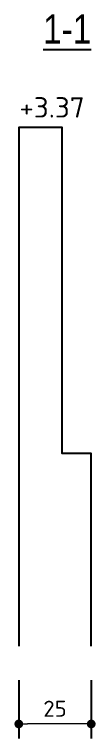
# Model space of a CAD drawing. Extents: x -10329 to 23244, y -15032 to -6928.
# Drawn here: x 21361.4 to 21389.4, y -8760.1 to -8511.4 of the extents above; entities that cross this region are included whole.
import ezdxf
from ezdxf.enums import TextEntityAlignment as Align

# ---------------------------------------------------------------- set-up
doc = ezdxf.new("R2010")
doc.units = 0
doc.layers.get('Defpoints').update_dxf_attribs({"color": 53})
for name, color, linetype in [('PYC_Cotation', 11, 'Continuous'), ('PYC_HOZ_BET_VU', 252, 'Continuous'), ('PYC_Texte général', 102, 'Continuous')]:
    doc.layers.add(name, color=color, linetype=linetype)
doc.styles.add('Cotations', font='simplex.shx')
doc.styles.add('PYC_Texte_cotations', font='romans.shx')
doc.styles.add('PYC_Texte_Titre1', font='ARIALN.TTF', dxfattribs={"height": 30})
doc.dimstyles.new('PYC-COUPES-25', dxfattribs={"dimscale": 50, "dimtxt": 0.11, "dimasz": 0.06, "dimexe": 0.1, "dimexo": 0.1, "dimgap": 0.05, "dimtad": 3, "dimdec": 1, "dimrnd": 0.5, "dimzin": 9, "dimdsep": 46, "dimtxsty": 'PYC_Texte_cotations', "dimblk1": 'DOT', "dimblk2": 'DOT', "dimsah": 1, "dimcen": 0.09, "dimclrd": 256, "dimclrt": 7, "dimaunit": 2, "dimadec": 1, "dimazin": 0, "dimtfac": 1, "dimtdec": 1, "dimtix": 1, "dimtmove": 2, "dimatfit": 3, "dimldrblk": 'DOT', "dimfxl": 0.3, "dimfxlon": 1, "dimtolj": 1, "dimtzin": 0, "dimlwd": 20, "dimarcsym": 0})

# ---------------------------------------------------------------- blocks, each defined once
blk = doc.blocks.new('_Dot')
at = {"color": 0, "lineweight": -2}
blk.add_line((-0.5, 0), (-1, 0), dxfattribs=at)
at = {"color": 0, "const_width": 0.5}
blk.add_lwpolyline([(-0.25, 0, 1), (0.25, 0, 1)], format="xyb", close=True, dxfattribs=at)
blk = doc.blocks.new('*D80')
at = {"layer": 'Defpoints', "color": 0, "transparency": 16777216}
for p in [(21362.86, -8728.4), (21387.86, -8728.4), (21362.86, -8755.13)]:
    blk.add_point(p, dxfattribs=at)
at = {"layer": 'PYC_Cotation', "color": 0, "lineweight": -2, "transparency": 16777216}
for p, q in [((21362.86, -8740.13), (21362.86, -8760.13)), ((21387.86, -8740.13), (21387.86, -8760.13))]:
    blk.add_line(p, q, dxfattribs=at)
at = {"layer": 'PYC_Cotation', "linetype": 'Continuous', "lineweight": 20, "transparency": 16777216}
blk.add_line((21384.86, -8755.13), (21365.86, -8755.13), dxfattribs=at)
at = {"layer": 'PYC_Cotation', "lineweight": 20, "transparency": 16777216, "xscale": 3, "yscale": 3, "zscale": 3, "rotation": 180}
blk.add_blockref('_Dot', (21362.86, -8755.13), dxfattribs=at)
at = {"layer": 'PYC_Cotation', "lineweight": 20, "transparency": 16777216, "xscale": 3, "yscale": 3, "zscale": 3}
blk.add_blockref('_Dot', (21387.86, -8755.13), dxfattribs=at)
at = {"layer": 'PYC_Cotation', "color": 7, "transparency": 16777216, "insert": (21375.36, -8749.88), "char_height": 5.5, "attachment_point": 5, "style": 'PYC_Texte_cotations'}
blk.add_mtext('\\A1;25', dxfattribs=at)

msp = doc.modelspace()

# ---------------------------------------------------------------- linework, layer by layer
at = {"layer": 'PYC_HOZ_BET_VU'}
msp.add_lwpolyline([(21387.858, -8728.396), (21387.858, -8728.396), (21387.858, -8662.221), (21377.858, -8662.221), (21377.858, -8550.221), (21362.858, -8550.221), (21362.858, -8728.396)], dxfattribs=at)

# ---------------------------------------------------------------- texts
at = {"layer": 'PYC_Texte général', "linetype": 'Continuous', "style": 'PYC_Texte_Titre1'}
msp.add_text('%%U1-1', height=10, dxfattribs=at).set_placement((21379.556, -8516.35), align=Align.MIDDLE_CENTER)
at = {"layer": 'PYC_Texte général', "style": 'Cotations'}
msp.add_text('+3.37', height=7, rotation=0.00032, dxfattribs=at).set_placement((21363.093, -8546.768))

# ---------------------------------------------------------------- dimensions: what is measured, and where the dimension line sits
at = {"layer": 'PYC_Cotation'}
dim = msp.add_linear_dim(base=(21362.858, -8755.125), p1=(21387.858, -8728.396), p2=(21362.858, -8728.396), angle=180, dimstyle='PYC-COUPES-25', dxfattribs=at)
dim.commit()
dim.dimension.update_dxf_attribs({"geometry": '*D80', "text_midpoint": (21375.358, -8749.875)})

doc.saveas('drawing.dxf')
